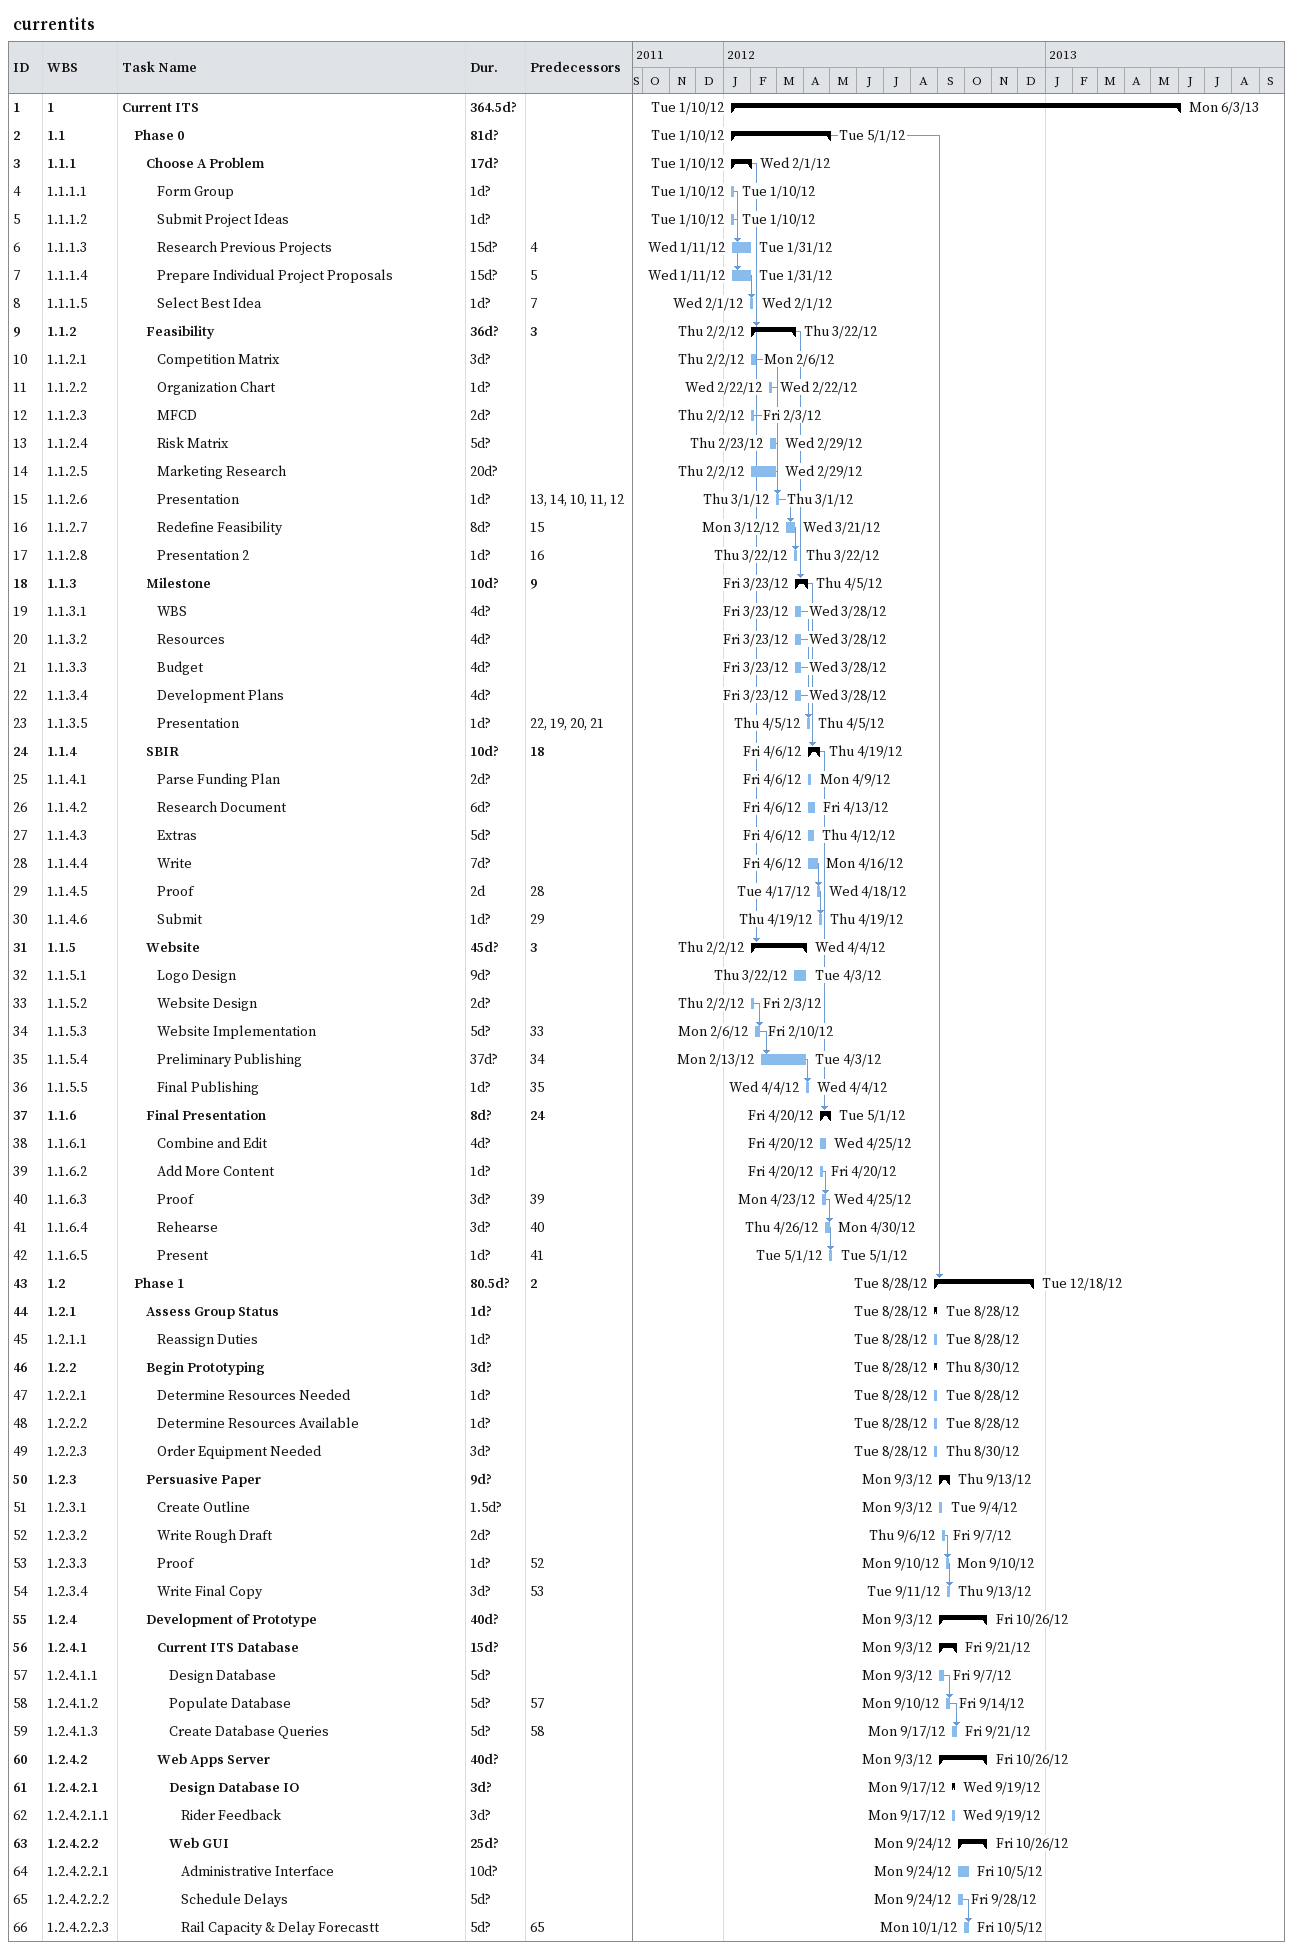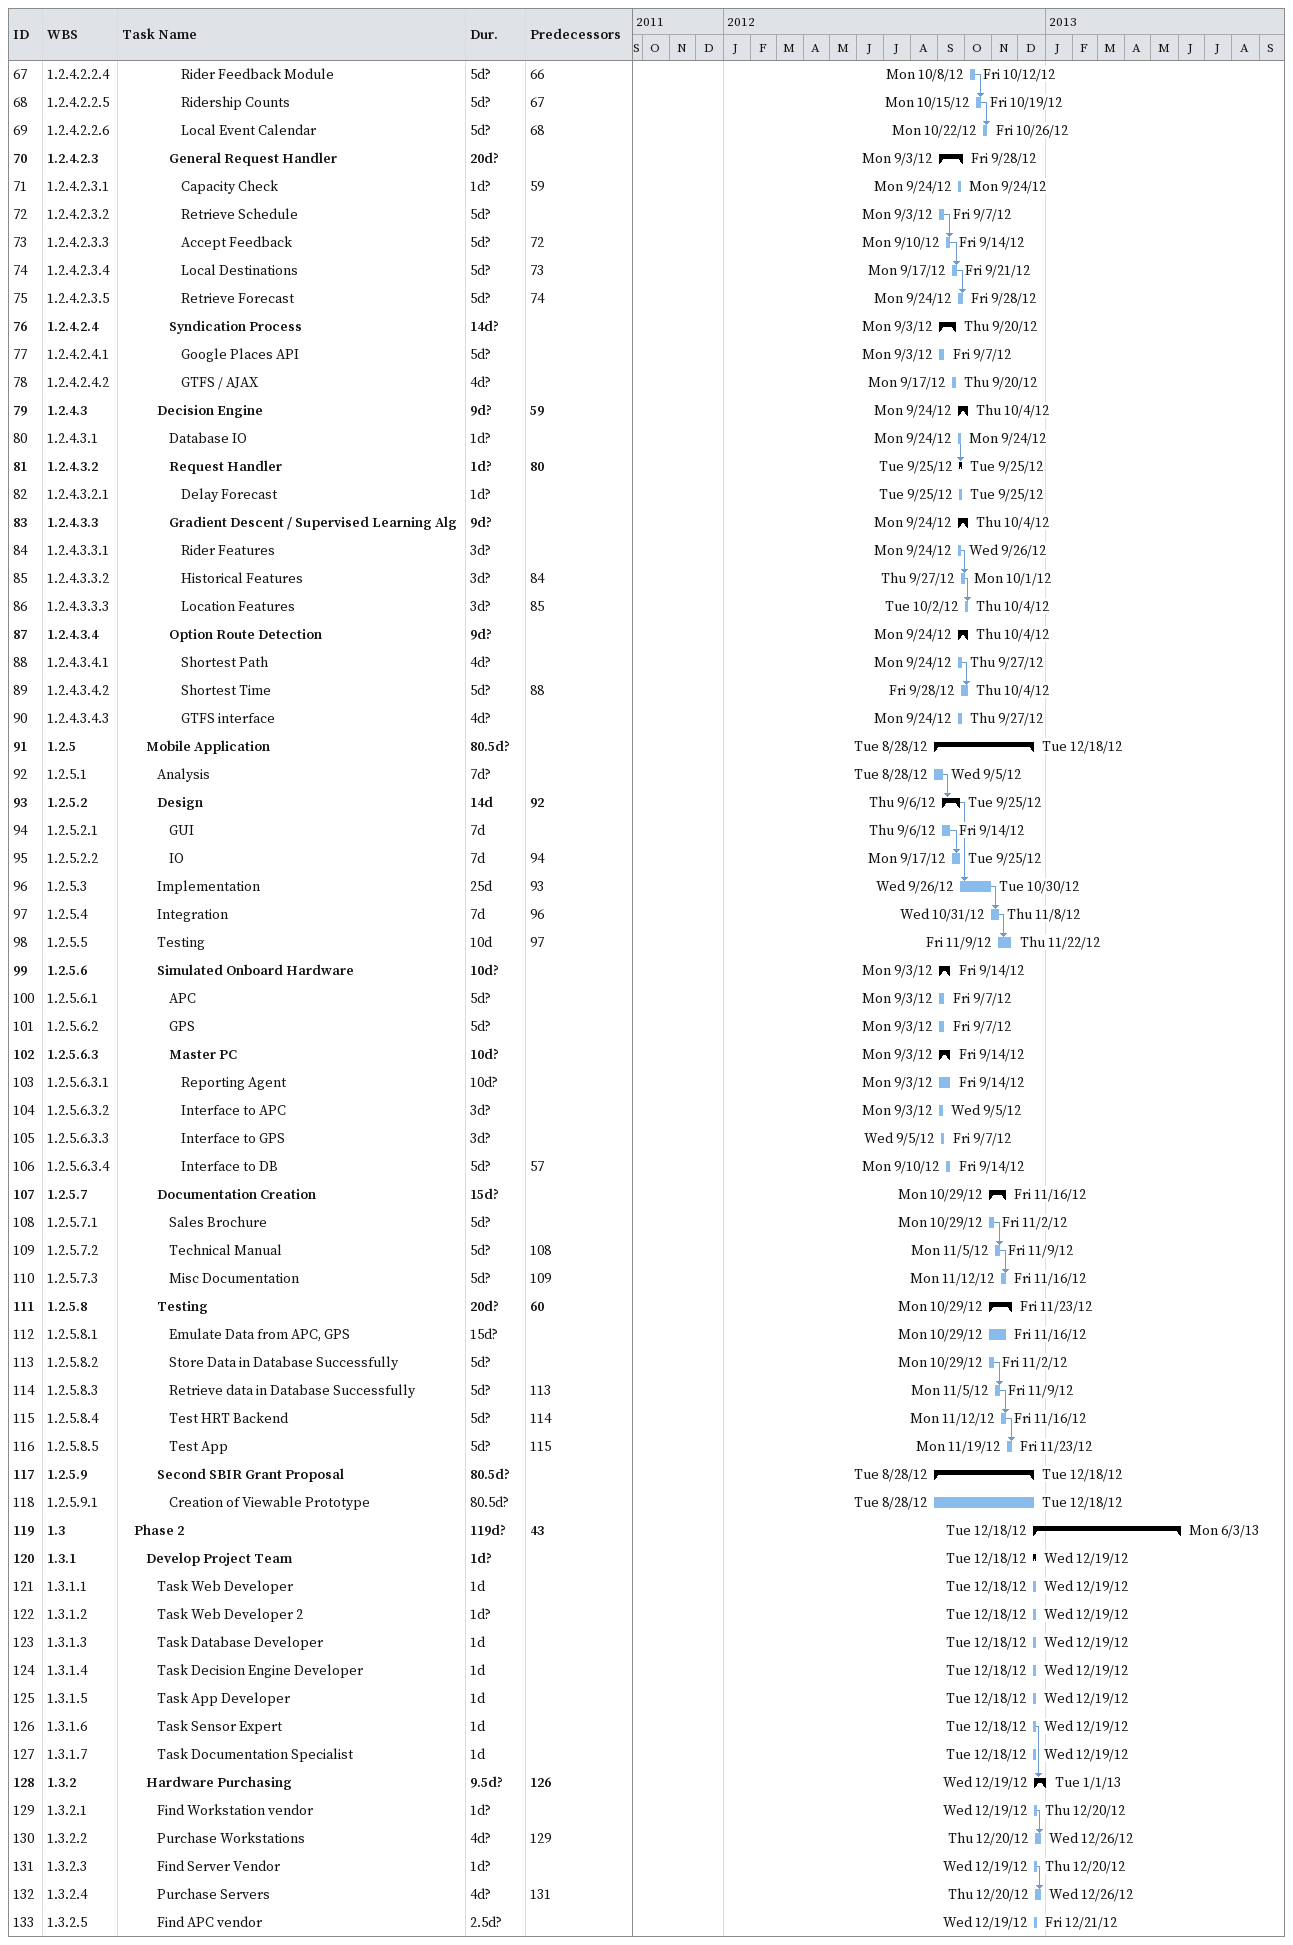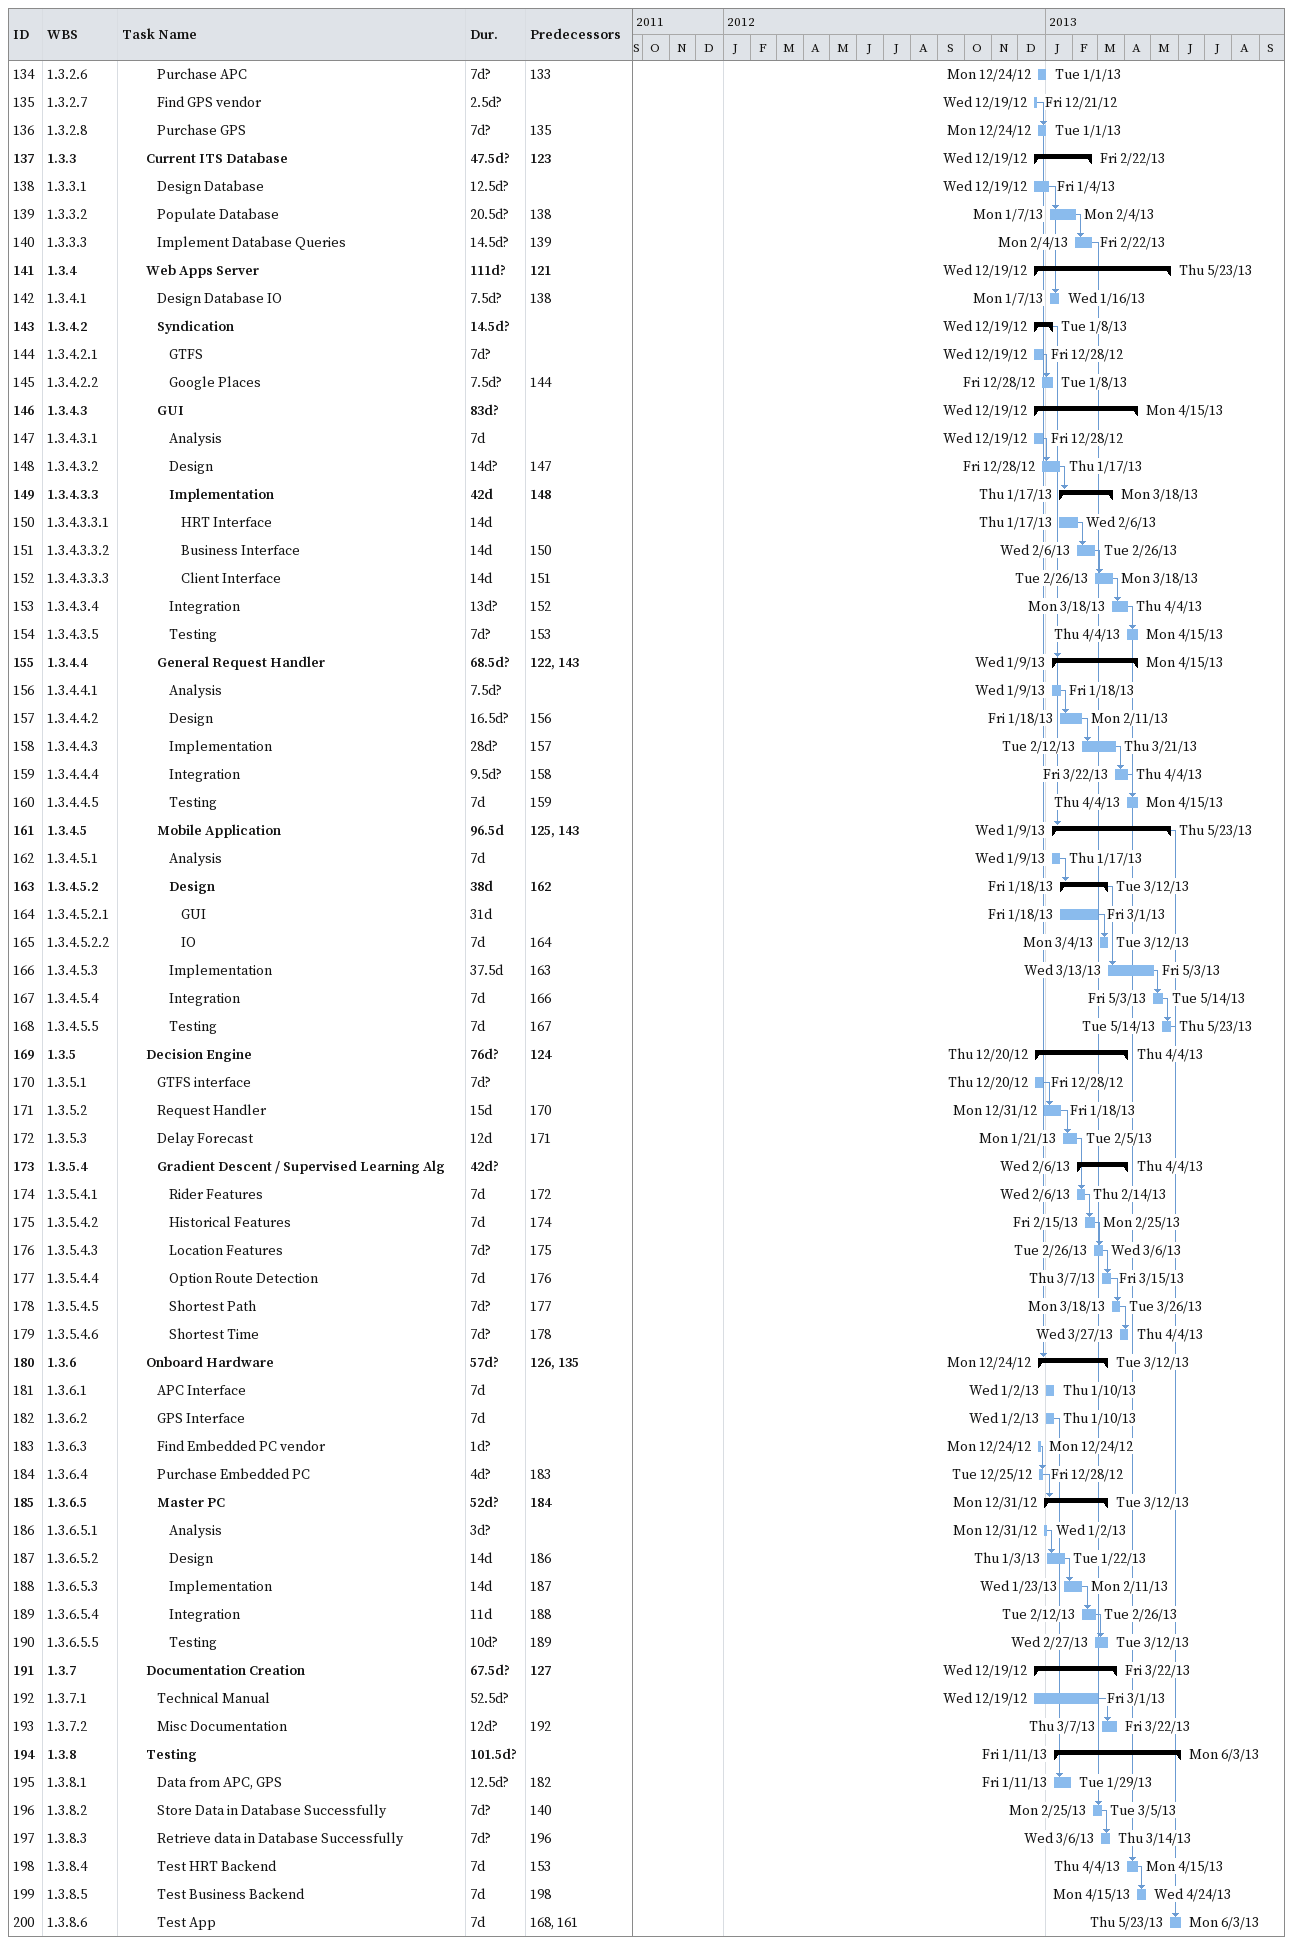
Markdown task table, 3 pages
currentits

| ID | WBS | Task | Duration | Start | Finish | Predecessors |
|---|---|---|---|---|---|---|
| 1 | 1 | **Current ITS** | 364.5d? | 2012-01-10 | 2013-06-03 |  |
| 2 | 1.1 | **Phase 0** | 81d? | 2012-01-10 | 2012-05-01 |  |
| 3 | 1.1.1 | **Choose A Problem** | 17d? | 2012-01-10 | 2012-02-01 |  |
| 4 | 1.1.1.1 | Form Group | 1d? | 2012-01-10 | 2012-01-10 |  |
| 5 | 1.1.1.2 | Submit Project Ideas | 1d? | 2012-01-10 | 2012-01-10 |  |
| 6 | 1.1.1.3 | Research Previous Projects | 15d? | 2012-01-11 | 2012-01-31 | 4 |
| 7 | 1.1.1.4 | Prepare Individual Project Proposals | 15d? | 2012-01-11 | 2012-01-31 | 5 |
| 8 | 1.1.1.5 | Select Best Idea | 1d? | 2012-02-01 | 2012-02-01 | 7 |
| 9 | 1.1.2 | **Feasibility** | 36d? | 2012-02-02 | 2012-03-22 | 3 |
| 10 | 1.1.2.1 | Competition Matrix | 3d? | 2012-02-02 | 2012-02-06 |  |
| 11 | 1.1.2.2 | Organization Chart | 1d? | 2012-02-22 | 2012-02-22 |  |
| 12 | 1.1.2.3 | MFCD | 2d? | 2012-02-02 | 2012-02-03 |  |
| 13 | 1.1.2.4 | Risk Matrix | 5d? | 2012-02-23 | 2012-02-29 |  |
| 14 | 1.1.2.5 | Marketing Research | 20d? | 2012-02-02 | 2012-02-29 |  |
| 15 | 1.1.2.6 | Presentation | 1d? | 2012-03-01 | 2012-03-01 | 13, 14, 10, 11, 12 |
| 16 | 1.1.2.7 | Redefine Feasibility | 8d? | 2012-03-12 | 2012-03-21 | 15 |
| 17 | 1.1.2.8 | Presentation 2 | 1d? | 2012-03-22 | 2012-03-22 | 16 |
| 18 | 1.1.3 | **Milestone** | 10d? | 2012-03-23 | 2012-04-05 | 9 |
| 19 | 1.1.3.1 | WBS | 4d? | 2012-03-23 | 2012-03-28 |  |
| 20 | 1.1.3.2 | Resources | 4d? | 2012-03-23 | 2012-03-28 |  |
| 21 | 1.1.3.3 | Budget | 4d? | 2012-03-23 | 2012-03-28 |  |
| 22 | 1.1.3.4 | Development Plans | 4d? | 2012-03-23 | 2012-03-28 |  |
| 23 | 1.1.3.5 | Presentation | 1d? | 2012-04-05 | 2012-04-05 | 22, 19, 20, 21 |
| 24 | 1.1.4 | **SBIR** | 10d? | 2012-04-06 | 2012-04-19 | 18 |
| 25 | 1.1.4.1 | Parse Funding Plan | 2d? | 2012-04-06 | 2012-04-09 |  |
| 26 | 1.1.4.2 | Research Document | 6d? | 2012-04-06 | 2012-04-13 |  |
| 27 | 1.1.4.3 | Extras | 5d? | 2012-04-06 | 2012-04-12 |  |
| 28 | 1.1.4.4 | Write | 7d? | 2012-04-06 | 2012-04-16 |  |
| 29 | 1.1.4.5 | Proof | 2d | 2012-04-17 | 2012-04-18 | 28 |
| 30 | 1.1.4.6 | Submit | 1d? | 2012-04-19 | 2012-04-19 | 29 |
| 31 | 1.1.5 | **Website** | 45d? | 2012-02-02 | 2012-04-04 | 3 |
| 32 | 1.1.5.1 | Logo Design | 9d? | 2012-03-22 | 2012-04-03 |  |
| 33 | 1.1.5.2 | Website Design | 2d? | 2012-02-02 | 2012-02-03 |  |
| 34 | 1.1.5.3 | Website Implementation | 5d? | 2012-02-06 | 2012-02-10 | 33 |
| 35 | 1.1.5.4 | Preliminary Publishing | 37d? | 2012-02-13 | 2012-04-03 | 34 |
| 36 | 1.1.5.5 | Final Publishing | 1d? | 2012-04-04 | 2012-04-04 | 35 |
| 37 | 1.1.6 | **Final Presentation** | 8d? | 2012-04-20 | 2012-05-01 | 24 |
| 38 | 1.1.6.1 | Combine and Edit | 4d? | 2012-04-20 | 2012-04-25 |  |
| 39 | 1.1.6.2 | Add More Content | 1d? | 2012-04-20 | 2012-04-20 |  |
| 40 | 1.1.6.3 | Proof | 3d? | 2012-04-23 | 2012-04-25 | 39 |
| 41 | 1.1.6.4 | Rehearse | 3d? | 2012-04-26 | 2012-04-30 | 40 |
| 42 | 1.1.6.5 | Present | 1d? | 2012-05-01 | 2012-05-01 | 41 |
| 43 | 1.2 | **Phase 1** | 80.5d? | 2012-08-28 | 2012-12-18 | 2 |
| 44 | 1.2.1 | **Assess Group Status** | 1d? | 2012-08-28 | 2012-08-28 |  |
| 45 | 1.2.1.1 | Reassign Duties | 1d? | 2012-08-28 | 2012-08-28 |  |
| 46 | 1.2.2 | **Begin Prototyping** | 3d? | 2012-08-28 | 2012-08-30 |  |
| 47 | 1.2.2.1 | Determine Resources Needed | 1d? | 2012-08-28 | 2012-08-28 |  |
| 48 | 1.2.2.2 | Determine Resources Available | 1d? | 2012-08-28 | 2012-08-28 |  |
| 49 | 1.2.2.3 | Order Equipment Needed | 3d? | 2012-08-28 | 2012-08-30 |  |
| 50 | 1.2.3 | **Persuasive Paper** | 9d? | 2012-09-03 | 2012-09-13 |  |
| 51 | 1.2.3.1 | Create Outline | 1.5d? | 2012-09-03 | 2012-09-04 |  |
| 52 | 1.2.3.2 | Write Rough Draft | 2d? | 2012-09-06 | 2012-09-07 |  |
| 53 | 1.2.3.3 | Proof | 1d? | 2012-09-10 | 2012-09-10 | 52 |
| 54 | 1.2.3.4 | Write Final Copy | 3d? | 2012-09-11 | 2012-09-13 | 53 |
| 55 | 1.2.4 | **Development of Prototype** | 40d? | 2012-09-03 | 2012-10-26 |  |
| 56 | 1.2.4.1 | **Current ITS Database** | 15d? | 2012-09-03 | 2012-09-21 |  |
| 57 | 1.2.4.1.1 | Design Database | 5d? | 2012-09-03 | 2012-09-07 |  |
| 58 | 1.2.4.1.2 | Populate Database | 5d? | 2012-09-10 | 2012-09-14 | 57 |
| 59 | 1.2.4.1.3 | Create Database Queries | 5d? | 2012-09-17 | 2012-09-21 | 58 |
| 60 | 1.2.4.2 | **Web Apps Server** | 40d? | 2012-09-03 | 2012-10-26 |  |
| 61 | 1.2.4.2.1 | **Design Database IO** | 3d? | 2012-09-17 | 2012-09-19 |  |
| 62 | 1.2.4.2.1.1 | Rider Feedback | 3d? | 2012-09-17 | 2012-09-19 |  |
| 63 | 1.2.4.2.2 | **Web GUI** | 25d? | 2012-09-24 | 2012-10-26 |  |
| 64 | 1.2.4.2.2.1 | Administrative Interface | 10d? | 2012-09-24 | 2012-10-05 |  |
| 65 | 1.2.4.2.2.2 | Schedule Delays | 5d? | 2012-09-24 | 2012-09-28 |  |
| 66 | 1.2.4.2.2.3 | Rail Capacity & Delay Forecastt | 5d? | 2012-10-01 | 2012-10-05 | 65 |
| 67 | 1.2.4.2.2.4 | Rider Feedback Module | 5d? | 2012-10-08 | 2012-10-12 | 66 |
| 68 | 1.2.4.2.2.5 | Ridership Counts | 5d? | 2012-10-15 | 2012-10-19 | 67 |
| 69 | 1.2.4.2.2.6 | Local Event Calendar | 5d? | 2012-10-22 | 2012-10-26 | 68 |
| 70 | 1.2.4.2.3 | **General Request Handler** | 20d? | 2012-09-03 | 2012-09-28 |  |
| 71 | 1.2.4.2.3.1 | Capacity Check | 1d? | 2012-09-24 | 2012-09-24 | 59 |
| 72 | 1.2.4.2.3.2 | Retrieve Schedule | 5d? | 2012-09-03 | 2012-09-07 |  |
| 73 | 1.2.4.2.3.3 | Accept Feedback | 5d? | 2012-09-10 | 2012-09-14 | 72 |
| 74 | 1.2.4.2.3.4 | Local Destinations | 5d? | 2012-09-17 | 2012-09-21 | 73 |
| 75 | 1.2.4.2.3.5 | Retrieve Forecast | 5d? | 2012-09-24 | 2012-09-28 | 74 |
| 76 | 1.2.4.2.4 | **Syndication Process** | 14d? | 2012-09-03 | 2012-09-20 |  |
| 77 | 1.2.4.2.4.1 | Google Places API | 5d? | 2012-09-03 | 2012-09-07 |  |
| 78 | 1.2.4.2.4.2 | GTFS / AJAX | 4d? | 2012-09-17 | 2012-09-20 |  |
| 79 | 1.2.4.3 | **Decision Engine** | 9d? | 2012-09-24 | 2012-10-04 | 59 |
| 80 | 1.2.4.3.1 | Database IO | 1d? | 2012-09-24 | 2012-09-24 |  |
| 81 | 1.2.4.3.2 | **Request Handler** | 1d? | 2012-09-25 | 2012-09-25 | 80 |
| 82 | 1.2.4.3.2.1 | Delay Forecast | 1d? | 2012-09-25 | 2012-09-25 |  |
| 83 | 1.2.4.3.3 | **Gradient Descent / Supervised Learning Alg** | 9d? | 2012-09-24 | 2012-10-04 |  |
| 84 | 1.2.4.3.3.1 | Rider Features | 3d? | 2012-09-24 | 2012-09-26 |  |
| 85 | 1.2.4.3.3.2 | Historical Features | 3d? | 2012-09-27 | 2012-10-01 | 84 |
| 86 | 1.2.4.3.3.3 | Location Features | 3d? | 2012-10-02 | 2012-10-04 | 85 |
| 87 | 1.2.4.3.4 | **Option Route Detection** | 9d? | 2012-09-24 | 2012-10-04 |  |
| 88 | 1.2.4.3.4.1 | Shortest Path | 4d? | 2012-09-24 | 2012-09-27 |  |
| 89 | 1.2.4.3.4.2 | Shortest Time | 5d? | 2012-09-28 | 2012-10-04 | 88 |
| 90 | 1.2.4.3.4.3 | GTFS interface | 4d? | 2012-09-24 | 2012-09-27 |  |
| 91 | 1.2.5 | **Mobile Application** | 80.5d? | 2012-08-28 | 2012-12-18 |  |
| 92 | 1.2.5.1 | Analysis | 7d? | 2012-08-28 | 2012-09-05 |  |
| 93 | 1.2.5.2 | **Design** | 14d | 2012-09-06 | 2012-09-25 | 92 |
| 94 | 1.2.5.2.1 | GUI | 7d | 2012-09-06 | 2012-09-14 |  |
| 95 | 1.2.5.2.2 | IO | 7d | 2012-09-17 | 2012-09-25 | 94 |
| 96 | 1.2.5.3 | Implementation | 25d | 2012-09-26 | 2012-10-30 | 93 |
| 97 | 1.2.5.4 | Integration | 7d | 2012-10-31 | 2012-11-08 | 96 |
| 98 | 1.2.5.5 | Testing | 10d | 2012-11-09 | 2012-11-22 | 97 |
| 99 | 1.2.5.6 | **Simulated Onboard Hardware** | 10d? | 2012-09-03 | 2012-09-14 |  |
| 100 | 1.2.5.6.1 | APC | 5d? | 2012-09-03 | 2012-09-07 |  |
| 101 | 1.2.5.6.2 | GPS | 5d? | 2012-09-03 | 2012-09-07 |  |
| 102 | 1.2.5.6.3 | **Master PC** | 10d? | 2012-09-03 | 2012-09-14 |  |
| 103 | 1.2.5.6.3.1 | Reporting Agent | 10d? | 2012-09-03 | 2012-09-14 |  |
| 104 | 1.2.5.6.3.2 | Interface to APC | 3d? | 2012-09-03 | 2012-09-05 |  |
| 105 | 1.2.5.6.3.3 | Interface to GPS | 3d? | 2012-09-05 | 2012-09-07 |  |
| 106 | 1.2.5.6.3.4 | Interface to DB | 5d? | 2012-09-10 | 2012-09-14 | 57 |
| 107 | 1.2.5.7 | **Documentation Creation** | 15d? | 2012-10-29 | 2012-11-16 |  |
| 108 | 1.2.5.7.1 | Sales Brochure | 5d? | 2012-10-29 | 2012-11-02 |  |
| 109 | 1.2.5.7.2 | Technical Manual | 5d? | 2012-11-05 | 2012-11-09 | 108 |
| 110 | 1.2.5.7.3 | Misc Documentation | 5d? | 2012-11-12 | 2012-11-16 | 109 |
| 111 | 1.2.5.8 | **Testing** | 20d? | 2012-10-29 | 2012-11-23 | 60 |
| 112 | 1.2.5.8.1 | Emulate Data from APC, GPS | 15d? | 2012-10-29 | 2012-11-16 |  |
| 113 | 1.2.5.8.2 | Store Data in Database Successfully | 5d? | 2012-10-29 | 2012-11-02 |  |
| 114 | 1.2.5.8.3 | Retrieve data in Database Successfully | 5d? | 2012-11-05 | 2012-11-09 | 113 |
| 115 | 1.2.5.8.4 | Test HRT Backend | 5d? | 2012-11-12 | 2012-11-16 | 114 |
| 116 | 1.2.5.8.5 | Test App | 5d? | 2012-11-19 | 2012-11-23 | 115 |
| 117 | 1.2.5.9 | **Second SBIR Grant Proposal** | 80.5d? | 2012-08-28 | 2012-12-18 |  |
| 118 | 1.2.5.9.1 | Creation of Viewable Prototype | 80.5d? | 2012-08-28 | 2012-12-18 |  |
| 119 | 1.3 | **Phase 2** | 119d? | 2012-12-18 | 2013-06-03 | 43 |
| 120 | 1.3.1 | **Develop Project Team** | 1d? | 2012-12-18 | 2012-12-19 |  |
| 121 | 1.3.1.1 | Task Web Developer | 1d | 2012-12-18 | 2012-12-19 |  |
| 122 | 1.3.1.2 | Task Web Developer 2 | 1d? | 2012-12-18 | 2012-12-19 |  |
| 123 | 1.3.1.3 | Task Database Developer | 1d | 2012-12-18 | 2012-12-19 |  |
| 124 | 1.3.1.4 | Task Decision Engine Developer | 1d | 2012-12-18 | 2012-12-19 |  |
| 125 | 1.3.1.5 | Task App Developer | 1d | 2012-12-18 | 2012-12-19 |  |
| 126 | 1.3.1.6 | Task Sensor Expert | 1d | 2012-12-18 | 2012-12-19 |  |
| 127 | 1.3.1.7 | Task Documentation Specialist | 1d | 2012-12-18 | 2012-12-19 |  |
| 128 | 1.3.2 | **Hardware Purchasing** | 9.5d? | 2012-12-19 | 2013-01-01 | 126 |
| 129 | 1.3.2.1 | Find Workstation vendor | 1d? | 2012-12-19 | 2012-12-20 |  |
| 130 | 1.3.2.2 | Purchase Workstations | 4d? | 2012-12-20 | 2012-12-26 | 129 |
| 131 | 1.3.2.3 | Find Server Vendor | 1d? | 2012-12-19 | 2012-12-20 |  |
| 132 | 1.3.2.4 | Purchase Servers | 4d? | 2012-12-20 | 2012-12-26 | 131 |
| 133 | 1.3.2.5 | Find APC vendor | 2.5d? | 2012-12-19 | 2012-12-21 |  |
| 134 | 1.3.2.6 | Purchase APC | 7d? | 2012-12-24 | 2013-01-01 | 133 |
| 135 | 1.3.2.7 | Find GPS vendor | 2.5d? | 2012-12-19 | 2012-12-21 |  |
| 136 | 1.3.2.8 | Purchase GPS | 7d? | 2012-12-24 | 2013-01-01 | 135 |
| 137 | 1.3.3 | **Current ITS Database** | 47.5d? | 2012-12-19 | 2013-02-22 | 123 |
| 138 | 1.3.3.1 | Design Database | 12.5d? | 2012-12-19 | 2013-01-04 |  |
| 139 | 1.3.3.2 | Populate Database | 20.5d? | 2013-01-07 | 2013-02-04 | 138 |
| 140 | 1.3.3.3 | Implement Database Queries | 14.5d? | 2013-02-04 | 2013-02-22 | 139 |
| 141 | 1.3.4 | **Web Apps Server** | 111d? | 2012-12-19 | 2013-05-23 | 121 |
| 142 | 1.3.4.1 | Design Database IO | 7.5d? | 2013-01-07 | 2013-01-16 | 138 |
| 143 | 1.3.4.2 | **Syndication** | 14.5d? | 2012-12-19 | 2013-01-08 |  |
| 144 | 1.3.4.2.1 | GTFS | 7d? | 2012-12-19 | 2012-12-28 |  |
| 145 | 1.3.4.2.2 | Google Places | 7.5d? | 2012-12-28 | 2013-01-08 | 144 |
| 146 | 1.3.4.3 | **GUI** | 83d? | 2012-12-19 | 2013-04-15 |  |
| 147 | 1.3.4.3.1 | Analysis | 7d | 2012-12-19 | 2012-12-28 |  |
| 148 | 1.3.4.3.2 | Design | 14d? | 2012-12-28 | 2013-01-17 | 147 |
| 149 | 1.3.4.3.3 | **Implementation** | 42d | 2013-01-17 | 2013-03-18 | 148 |
| 150 | 1.3.4.3.3.1 | HRT Interface | 14d | 2013-01-17 | 2013-02-06 |  |
| 151 | 1.3.4.3.3.2 | Business Interface | 14d | 2013-02-06 | 2013-02-26 | 150 |
| 152 | 1.3.4.3.3.3 | Client Interface | 14d | 2013-02-26 | 2013-03-18 | 151 |
| 153 | 1.3.4.3.4 | Integration | 13d? | 2013-03-18 | 2013-04-04 | 152 |
| 154 | 1.3.4.3.5 | Testing | 7d? | 2013-04-04 | 2013-04-15 | 153 |
| 155 | 1.3.4.4 | **General Request Handler** | 68.5d? | 2013-01-09 | 2013-04-15 | 122, 143 |
| 156 | 1.3.4.4.1 | Analysis | 7.5d? | 2013-01-09 | 2013-01-18 |  |
| 157 | 1.3.4.4.2 | Design | 16.5d? | 2013-01-18 | 2013-02-11 | 156 |
| 158 | 1.3.4.4.3 | Implementation | 28d? | 2013-02-12 | 2013-03-21 | 157 |
| 159 | 1.3.4.4.4 | Integration | 9.5d? | 2013-03-22 | 2013-04-04 | 158 |
| 160 | 1.3.4.4.5 | Testing | 7d | 2013-04-04 | 2013-04-15 | 159 |
| 161 | 1.3.4.5 | **Mobile Application** | 96.5d | 2013-01-09 | 2013-05-23 | 125, 143 |
| 162 | 1.3.4.5.1 | Analysis | 7d | 2013-01-09 | 2013-01-17 |  |
| 163 | 1.3.4.5.2 | **Design** | 38d | 2013-01-18 | 2013-03-12 | 162 |
| 164 | 1.3.4.5.2.1 | GUI | 31d | 2013-01-18 | 2013-03-01 |  |
| 165 | 1.3.4.5.2.2 | IO | 7d | 2013-03-04 | 2013-03-12 | 164 |
| 166 | 1.3.4.5.3 | Implementation | 37.5d | 2013-03-13 | 2013-05-03 | 163 |
| 167 | 1.3.4.5.4 | Integration | 7d | 2013-05-03 | 2013-05-14 | 166 |
| 168 | 1.3.4.5.5 | Testing | 7d | 2013-05-14 | 2013-05-23 | 167 |
| 169 | 1.3.5 | **Decision Engine** | 76d? | 2012-12-20 | 2013-04-04 | 124 |
| 170 | 1.3.5.1 | GTFS interface | 7d? | 2012-12-20 | 2012-12-28 |  |
| 171 | 1.3.5.2 | Request Handler | 15d | 2012-12-31 | 2013-01-18 | 170 |
| 172 | 1.3.5.3 | Delay Forecast | 12d | 2013-01-21 | 2013-02-05 | 171 |
| 173 | 1.3.5.4 | **Gradient Descent / Supervised Learning Alg** | 42d? | 2013-02-06 | 2013-04-04 |  |
| 174 | 1.3.5.4.1 | Rider Features | 7d | 2013-02-06 | 2013-02-14 | 172 |
| 175 | 1.3.5.4.2 | Historical Features | 7d | 2013-02-15 | 2013-02-25 | 174 |
| 176 | 1.3.5.4.3 | Location Features | 7d? | 2013-02-26 | 2013-03-06 | 175 |
| 177 | 1.3.5.4.4 | Option Route Detection | 7d | 2013-03-07 | 2013-03-15 | 176 |
| 178 | 1.3.5.4.5 | Shortest Path | 7d? | 2013-03-18 | 2013-03-26 | 177 |
| 179 | 1.3.5.4.6 | Shortest Time | 7d? | 2013-03-27 | 2013-04-04 | 178 |
| 180 | 1.3.6 | **Onboard Hardware** | 57d? | 2012-12-24 | 2013-03-12 | 126, 135 |
| 181 | 1.3.6.1 | APC Interface | 7d | 2013-01-02 | 2013-01-10 |  |
| 182 | 1.3.6.2 | GPS Interface | 7d | 2013-01-02 | 2013-01-10 |  |
| 183 | 1.3.6.3 | Find Embedded PC vendor | 1d? | 2012-12-24 | 2012-12-24 |  |
| 184 | 1.3.6.4 | Purchase Embedded PC | 4d? | 2012-12-25 | 2012-12-28 | 183 |
| 185 | 1.3.6.5 | **Master PC** | 52d? | 2012-12-31 | 2013-03-12 | 184 |
| 186 | 1.3.6.5.1 | Analysis | 3d? | 2012-12-31 | 2013-01-02 |  |
| 187 | 1.3.6.5.2 | Design | 14d | 2013-01-03 | 2013-01-22 | 186 |
| 188 | 1.3.6.5.3 | Implementation | 14d | 2013-01-23 | 2013-02-11 | 187 |
| 189 | 1.3.6.5.4 | Integration | 11d | 2013-02-12 | 2013-02-26 | 188 |
| 190 | 1.3.6.5.5 | Testing | 10d? | 2013-02-27 | 2013-03-12 | 189 |
| 191 | 1.3.7 | **Documentation Creation** | 67.5d? | 2012-12-19 | 2013-03-22 | 127 |
| 192 | 1.3.7.1 | Technical Manual | 52.5d? | 2012-12-19 | 2013-03-01 |  |
| 193 | 1.3.7.2 | Misc Documentation | 12d? | 2013-03-07 | 2013-03-22 | 192 |
| 194 | 1.3.8 | **Testing** | 101.5d? | 2013-01-11 | 2013-06-03 |  |
| 195 | 1.3.8.1 | Data from APC, GPS | 12.5d? | 2013-01-11 | 2013-01-29 | 182 |
| 196 | 1.3.8.2 | Store Data in Database Successfully | 7d? | 2013-02-25 | 2013-03-05 | 140 |
| 197 | 1.3.8.3 | Retrieve data in Database Successfully | 7d? | 2013-03-06 | 2013-03-14 | 196 |
| 198 | 1.3.8.4 | Test HRT Backend | 7d | 2013-04-04 | 2013-04-15 | 153 |
| 199 | 1.3.8.5 | Test Business Backend | 7d | 2013-04-15 | 2013-04-24 | 198 |
| 200 | 1.3.8.6 | Test App | 7d | 2013-05-23 | 2013-06-03 | 168, 161 |
